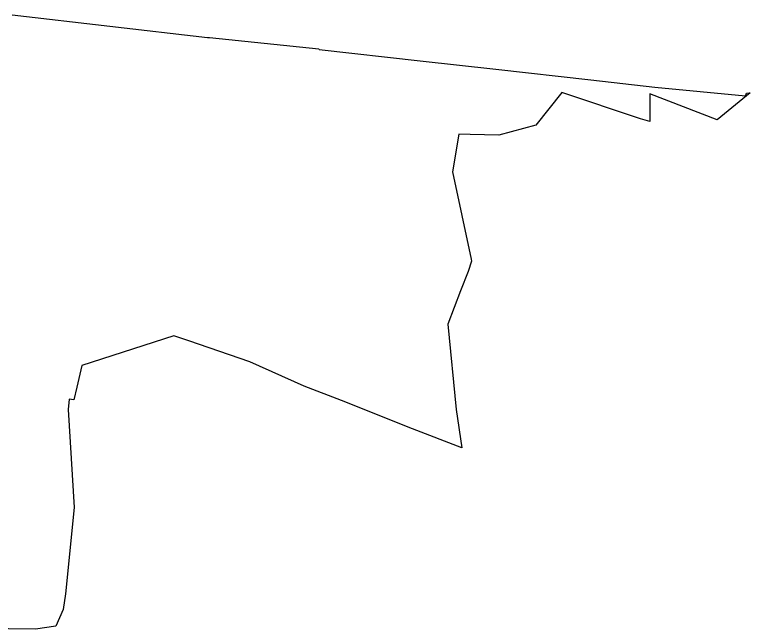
# Model space of a CAD drawing. Header units: millimetres. Extents: x 0 to 2223279, y 0 to 470063.
# Drawn here: x 2221440 to 2223279, y 468365 to 469902 of the extents above; entities that cross this region are included whole.
import ezdxf

# ---------------------------------------------------------------- set-up
doc = ezdxf.new("R2010")
doc.units = ezdxf.units.MM
doc.layers.add('P', color=94, linetype='Continuous')

msp = doc.modelspace()

# ---------------------------------------------------------------- linework, layer by layer
at = {"layer": 'P', "linetype": 'Continuous'}
msp.add_lwpolyline([(2221433.52, 469902.46), (2221922.28, 469845.73), (2221927.23, 469845.22), (2222200.68, 469816.98), (2222200.73, 469815.21), (2222453.31, 469787.11), (2222642.99, 469765.95), (2222880.25, 469739.77), (2223040.32, 469720.89), (2223266.62, 469699.78), (2223269.64, 469706), (2223278.91, 469706.9), (2223196.38, 469639.4), (2223027.68, 469704.34), (2223028.12, 469646.62), (2223028.19, 469635.21), (2223004.18, 469642.15), (2222807.43, 469708.11), (2222743.18, 469626.56), (2222650.15, 469601.55), (2222578.87, 469602.95), (2222550.15, 469603.51), (2222534.5, 469509.52), (2222581.42, 469291.3), (2222582.24, 469286.46), (2222573.35, 469259.98), (2222554.86, 469211.73), (2222523.01, 469128.67), (2222543.47, 468914.87), (2222557.73, 468819.46), (2222434.11, 468866.38), (2222256.88, 468937.5), (2222163.63, 468973.39), (2222027.74, 469034.32), (2221875.35, 469086.57), (2221857.6, 469092.67), (2221838.04, 469099.38), (2221608.05, 469025.11), (2221595.22, 468971.35), (2221587.48, 468939), (2221576.51, 468941.17), (2221573.41, 468914.86), (2221588.86, 468670.35), (2221566.9, 468453.68), (2221561.34, 468414.79), (2221543.07, 468373.38), (2221491.93, 468365.38), (2221221.84, 468369.03)], dxfattribs=at)

doc.saveas('drawing.dxf')
